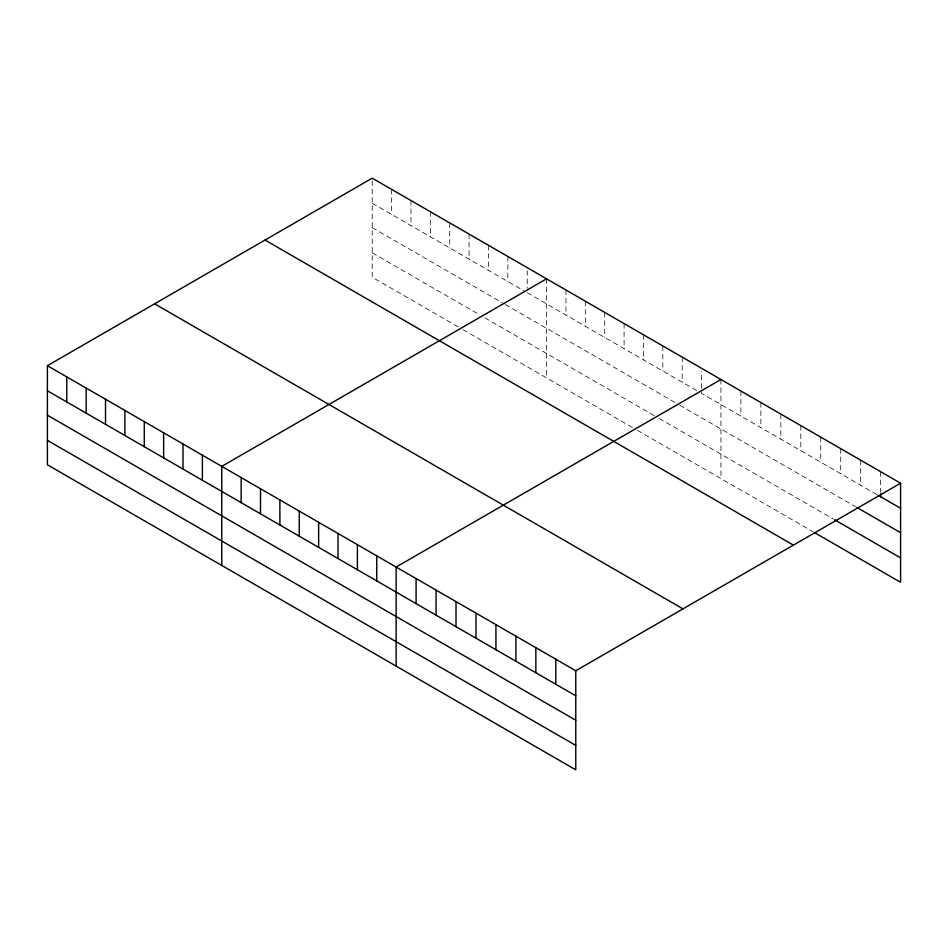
<?xml version="1.0" encoding="UTF-8"?>
<svg xmlns="http://www.w3.org/2000/svg" width="948" height="948" viewBox="0 0 948 948"><rect width="100%" height="100%" fill="white"/><g stroke="black" fill="none" stroke-linecap="round" stroke-linejoin="round"><path stroke-width="0.71" stroke-dasharray="4.74 3.56" d="M372.22 203.228L523.58 290.609M527.218 292.707L697.941 391.287M876.9 494.595L701.579 393.373L701.579 371.261M372.22 227.65L504.206 303.858M505.414 304.557L678.567 404.523M679.787 405.223L855.689 506.777M372.22 252.82L479.984 315.044M484.831 317.841L654.357 415.71M659.192 418.506L833.233 518.983M458.192 326.882L372.22 277.243L372.22 178.165M463.039 329.679L632.553 427.548M637.4 430.345L813.265 531.887M880.645 471.689L880.645 492.332M860.677 460.171L860.677 485.234M840.722 448.641L840.722 473.716M820.755 437.123L820.755 462.186M800.799 425.593L800.799 450.656M780.832 414.075L780.832 439.137M760.877 402.545L760.877 427.607M740.909 391.026L740.909 416.089M720.954 379.496L720.954 478.586M682.205 357.135L682.205 382.198M662.83 345.949L662.83 371.012M643.455 334.762L643.455 359.825M624.08 323.576L624.08 348.639M604.706 312.39L604.706 337.452M585.331 301.203L585.331 326.266M565.956 290.017L565.956 315.08M546.581 278.831L546.581 377.92M527.218 270.595L527.218 288.287M507.844 256.458L507.844 281.52M488.469 245.271L488.469 270.334M469.094 234.085L469.094 259.159M449.719 222.91L449.719 247.973M430.345 211.724L430.345 236.787M410.97 200.538L410.97 225.6M391.595 189.351L391.595 214.414"/><path stroke-width="1.42" d="M47.4 365.703L575.78 670.757L575.78 769.835L47.4 464.781L47.4 365.703L372.22 178.165L900.6 483.219L900.6 582.297L814.522 532.598M546.581 278.831L221.761 466.369L221.761 565.446M720.954 379.496L396.134 567.034L396.134 666.112M575.78 670.757L900.6 483.219M878.144 495.318L900.6 508.282M856.933 507.5L900.6 532.705M834.477 519.705L900.6 557.874M265.025 240.045L793.405 545.1M154.595 303.81L682.975 608.865M47.4 390.766L575.78 695.82M47.4 415.188L575.78 720.243M47.4 440.358L575.78 745.412M880.645 493.813L880.645 496.764M555.812 659.227L555.812 684.29M535.857 647.709L535.857 672.772M515.89 636.179L515.89 661.242M495.934 624.661L495.934 649.724M475.979 613.131L475.979 638.194M456.012 601.613L456.012 626.675M436.056 590.083L436.056 615.145M416.089 578.564L416.089 603.627M376.759 555.848L376.759 580.911M357.384 544.662L357.384 569.724M338.009 533.475L338.009 558.538M318.635 522.289L318.635 547.351M299.26 511.102L299.26 536.177M279.885 499.928L279.885 524.991M260.51 488.741L260.51 513.804M241.136 477.555L241.136 502.618M202.386 455.182L202.386 480.245M183.011 443.996L183.011 469.059M163.649 432.809L163.649 457.872M144.274 421.623L144.274 446.686M124.899 410.437L124.899 435.499M105.524 399.25L105.524 424.313M86.15 388.064L86.15 413.127M66.775 376.877L66.775 401.952"/></g></svg>
